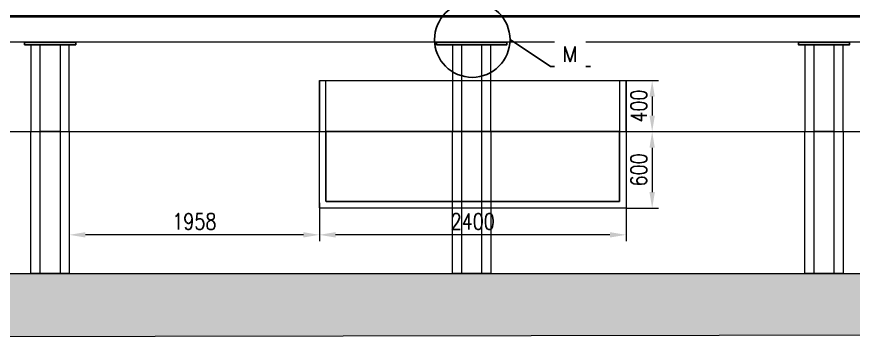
# Model space of a CAD drawing. Header units: millimetres. Extents: x 0 to 87554, y -20854 to 20404.
# Drawn here: x 35011 to 41560, y 12600 to 15112 of the extents above; entities that cross this region are included whole.
import ezdxf

# ---------------------------------------------------------------- set-up
doc = ezdxf.new("R2010")
doc.units = ezdxf.units.MM
doc.linetypes.add('AM_ISO02W050', pattern=[7.5, 6, -1.5])
doc.layers.get('0').update_dxf_attribs({"lineweight": 15})
doc.layers.get('Defpoints').update_dxf_attribs({"lineweight": 15})
doc.layers.add('SB', color=43, linetype='Continuous')
doc.styles.add('gbcbig', font='simplex.shx', dxfattribs={"bigfont": 'gbcbig.shx'})
doc.styles.add('TH_GBDIM', font='romans.shx', dxfattribs={"width": 0.8, "bigfont": 'gbcbig.shx'})
doc.dimstyles.new('TH_GBDIM', dxfattribs={"dimscale": 42, "dimtxt": 3, "dimasz": 3, "dimexe": 1.2, "dimexo": 0, "dimgap": 1, "dimtad": 1, "dimdec": 1, "dimlfac": -1.5, "dimdsep": 46, "dimtxsty": 'TH_GBDIM', "dimcen": 2.5, "dimclrd": 130, "dimclre": 130, "dimclrt": 3, "dimadec": 0, "dimazin": 2, "dimtfac": 0.714286, "dimtdec": 1, "dimtmove": 0, "dimatfit": 3, "dimfxl": 1, "dimtolj": 1, "dimtzin": 0, "dimlwd": -1, "dimlwe": -1, "dimarcsym": 0})

# ---------------------------------------------------------------- blocks, each defined once
blk = doc.blocks.new('*D78')
at = {"color": 130}
for p, q in [((39780.8, 14612), (40035.9, 14612)), ((39985.5, 14486), (39985.5, 14338)), ((39780.8, 14212), (40035.9, 14212))]:
    blk.add_line(p, q, dxfattribs=at)
at = {"color": 130, "lineweight": -3}
for points in [[(39964.5, 14486), (40006.5, 14486), (39985.5, 14612)], [(39964.5, 14338), (40006.5, 14338), (39985.5, 14212)]]:
    blk.add_solid(points, dxfattribs=at)
at = {"layer": 'Defpoints', "color": 0, "lineweight": -3}
for p in [(39780.8, 14612), (39780.8, 14212), (39985.5, 14212)]:
    blk.add_point(p, dxfattribs=at)
at = {"color": 3, "insert": (39880.5, 14412), "char_height": 126, "attachment_point": 5, "rotation": 90, "style": 'TH_GBDIM'}
blk.add_mtext('\\A1;400', dxfattribs=at)
blk = doc.blocks.new('*D79')
at = {"color": 130}
for p, q in [((39780.8, 14212), (40035.9, 14212)), ((39985.5, 14086), (39985.5, 13738)), ((39780.8, 13612), (40035.9, 13612))]:
    blk.add_line(p, q, dxfattribs=at)
at = {"color": 130, "lineweight": -3}
for points in [[(39964.5, 14086), (40006.5, 14086), (39985.5, 14212)], [(39964.5, 13738), (40006.5, 13738), (39985.5, 13612)]]:
    blk.add_solid(points, dxfattribs=at)
at = {"layer": 'Defpoints', "color": 0, "lineweight": -3}
for p in [(39780.8, 14212), (39780.8, 13612), (39985.5, 13612)]:
    blk.add_point(p, dxfattribs=at)
at = {"color": 3, "insert": (39880.5, 13912), "char_height": 126, "attachment_point": 5, "rotation": 90, "style": 'TH_GBDIM'}
blk.add_mtext('\\A1;600', dxfattribs=at)
blk = doc.blocks.new('*D109')
at = {"color": 130}
for p, q in [((37380.8, 13612), (37380.8, 13352.7)), ((39780.8, 13612), (39780.8, 13352.7)), ((39654.8, 13403.1), (37506.8, 13403.1))]:
    blk.add_line(p, q, dxfattribs=at)
at = {"color": 130, "lineweight": -3}
for points in [[(37506.8, 13424.1), (37506.8, 13382.1), (37380.8, 13403.1)], [(39654.8, 13424.1), (39654.8, 13382.1), (39780.8, 13403.1)]]:
    blk.add_solid(points, dxfattribs=at)
at = {"layer": 'Defpoints', "color": 0, "lineweight": -3}
for p in [(37380.8, 13612), (39780.8, 13612), (37380.8, 13403.1)]:
    blk.add_point(p, dxfattribs=at)
at = {"color": 3, "insert": (38580.8, 13508.1), "char_height": 126, "attachment_point": 5, "style": 'TH_GBDIM'}
blk.add_mtext('\\A1;2400', dxfattribs=at)
blk = doc.blocks.new('*D51')
at = {"color": 130}
for p, q in [((37380.8, 13654.5), (37380.8, 13352.7)), ((35422.8, 13551.3), (35422.8, 13352.7)), ((37254.8, 13403.1), (35548.8, 13403.1))]:
    blk.add_line(p, q, dxfattribs=at)
at = {"color": 130, "lineweight": -3}
for points in [[(35548.8, 13424.1), (35548.8, 13382.1), (35422.8, 13403.1)], [(37254.8, 13424.1), (37254.8, 13382.1), (37380.8, 13403.1)]]:
    blk.add_solid(points, dxfattribs=at)
at = {"layer": 'Defpoints', "color": 0, "lineweight": -3}
for p in [(37380.8, 13654.5), (35422.8, 13551.3), (35422.8, 13403.1)]:
    blk.add_point(p, dxfattribs=at)
at = {"color": 3, "insert": (36401.8, 13508.1), "char_height": 126, "attachment_point": 5, "style": 'TH_GBDIM'}
blk.add_mtext('\\A1;1958', dxfattribs=at)

msp = doc.modelspace()

# ---------------------------------------------------------------- hatches: boundary and pattern name
at = {"lineweight": 25}
h = msp.add_hatch(color=1, dxfattribs=at)
h.dxf.hatch_style = 1
h.paths.add_polyline_path([(35072.786, 14911.999), (35472.822, 14911.999), (35472.822, 14891.987), (35072.786, 14891.987)])
h = msp.add_hatch(color=1, dxfattribs=at)
h.dxf.hatch_style = 1
h.paths.add_polyline_path([(38297.751, 14911.999), (38847.788, 14911.999), (38847.788, 14891.987), (38297.751, 14891.987)])
h = msp.add_hatch(color=1, dxfattribs=at)
h.dxf.hatch_style = 1
h.paths.add_polyline_path([(41130.803, 14911.987), (41530.839, 14911.987), (41530.839, 14891.975), (41130.803, 14891.975)])
h = msp.add_hatch()
h.set_pattern_fill('CONCRE', color=256, scale=10)
h.set_pattern_definition([(0, (-57338.58, 42594.77), (254, 254), [31.75, -222.25]), (90, (-57338.58, 42594.77), (-254, 254), [31.75, -222.25]), (135, (-57306.83, 42594.77), (-254, 0), [44.9013, -314.309]), (0, (-57306.83, 42737.65), (254, 254), [31.75, -222.25]), (45, (-57290.95, 42721.77), (0, 254), [22.4506, -336.7596]), (135, (-57290.95, 42721.77), (-254, 0), [22.4506, -336.7596]), (0, (-57211.58, 42801.15), (254, 254), [44.9013, -209.0987]), (45, (-57211.58, 42801.15), (0, 254), [31.75, -327.46025]), (135, (-57166.67, 42801.15), (-254, 0), [31.75, -327.46025]), (90, (-57163.95, 42658.27), (-254, 254), [31.75, -222.25]), (45, (-57163.95, 42658.27), (0, 254), [22.4506, -336.7596]), (135, (-57148.08, 42674.15), (-254, 0), [22.4506, -336.7596]), (0, (-57306.83, 42658.27), (254, 254), [15.875, -212.725]), (0, (-57116.33, 42721.77), (254, 254), [15.875, -212.725]), (90, (-57195.7, 42753.52), (-254, 254), [15.875, -212.725]), (135, (-57163.95, 42610.65), (-254, 0), [22.4506, -336.7596]), (135, (-57275.08, 42785.27), (-254, 0), [22.4506, -336.7596]), (45, (-57219.51, 42678.12), (0, 254), [22.4506, -336.7596]), (90, (-57251.26, 42626.52), (-254, 254), [3.96875, -250.03125]), (90, (-57239.36, 42733.68), (-254, 254), [3.96875, -250.03125]), (90, (-57120.3, 42777.34), (-254, 254), [3.96875, -250.03125]), (90, (-57116.33, 42642.4), (-254, 254), [3.96875, -250.03125])])
h.paths.add_polyline_path([(33148.943, 13100.497), (43454.595, 13100.508), (43454.649, 12619.739), (33148.943, 12600.472)])

# ---------------------------------------------------------------- linework, layer by layer
at = {"color": 0}
msp.add_line((41003.254, 15112.011, 19235.731), (43175.009, 15112.011, 19235.731), dxfattribs=at)
at = {"color": 7, "lineweight": 25}
for p in [(38872.717, 14932.416, 19235.731), (39503.906, 14722.062, 19235.731)]:
    msp.add_line(p, (39188.815, 14722.062, 19235.731), dxfattribs=at)
at = {"color": 6, "linetype": 'Continuous'}
for p, q in [((37380.795, 14611.987, 19235.731), (39780.795, 14611.987, 19235.731)), ((37450.993, 14611.987, 19235.731), (38876.493, 14611.987, 19235.731))]:
    msp.add_line(p, q, dxfattribs=at)
at = {"color": 6, "lineweight": 25}
for p, q in [((37380.795, 14611.987, 19235.731), (37380.795, 14211.987, 19235.731)), ((39780.795, 14611.987, 19235.731), (39780.795, 14211.987, 19235.731))]:
    msp.add_line(p, q, dxfattribs=at)
at = {"color": 6, "linetype": 'AM_ISO02W050'}
for p, q in [((37430.795, 13663.387, 19235.731), (37430.795, 14611.987, 19235.731)), ((39730.795, 14611.987, 19235.731), (39730.795, 13663.387, 19235.731))]:
    msp.add_line(p, q, dxfattribs=at)
msp.add_line((32130.051, 14211.987, 19235.731), (43899.808, 14211.987, 19235.731))
at = {"color": 6, "linetype": 'AM_ISO02W050', "ltscale": 0.1}
msp.add_line((39730.795, 13663.387, 19235.731), (37430.795, 13663.387, 19235.731), dxfattribs=at)
at = {"elevation": 19235.731}
for points in [[(33772.789, 15112.011), (42831.372, 15111.701), (42830.79, 14911.987), (33772.789, 14911.987)], [(33148.943, 13100.497), (43454.595, 13100.508), (43454.649, 12619.739), (33148.943, 12600.472)]]:
    msp.add_lwpolyline(points, close=True, dxfattribs=at)
at = {"color": 6, "lineweight": 25, "elevation": 19235.731}
msp.add_lwpolyline([(33792.789, 15112.011), (42831.372, 15112.011), (42831.372, 15118.048), (33792.789, 15118.048)], close=True, dxfattribs=at)
at = {"color": 1, "lineweight": 25, "elevation": 19235.731}
for points in [[(35072.786, 14911.999), (35472.822, 14911.999), (35472.822, 14891.987), (35072.786, 14891.987)], [(38297.751, 14911.999), (38847.788, 14911.999), (38847.788, 14891.987), (38297.751, 14891.987)], [(41130.803, 14911.987), (41530.839, 14911.987), (41530.839, 14891.975), (41130.803, 14891.975)]]:
    msp.add_lwpolyline(points, close=True, dxfattribs=at)
at = {"color": 3, "elevation": 19235.731}
for points in [[(35422.789, 14891.987), (35122.786, 14891.987), (35122.786, 14211.987), (35422.789, 14211.987)], [(38722.788, 14891.987), (38422.784, 14891.987), (38422.784, 14211.987), (38722.788, 14211.987)], [(41480.806, 14891.975), (41180.803, 14891.975), (41180.803, 14211.975), (41480.806, 14211.975)]]:
    msp.add_lwpolyline(points, close=True, dxfattribs=at)
at = {"linetype": 'AM_ISO02W050', "elevation": 19235.731}
for points in [[(35352.789, 14891.987), (35192.786, 14891.987), (35192.786, 14211.987), (35352.789, 14211.987)], [(38652.788, 14891.987), (38492.784, 14891.987), (38492.784, 14211.987), (38652.788, 14211.987)], [(41410.806, 14891.975), (41250.803, 14891.975), (41250.803, 14211.975), (41410.806, 14211.975)], [(35352.789, 14211.987), (35192.786, 14211.987), (35192.786, 13100.508), (35352.789, 13100.508)], [(38652.788, 14211.987), (38492.784, 14211.987), (38492.784, 13100.508), (38652.788, 13100.508)], [(41410.806, 14211.975), (41250.803, 14211.975), (41250.803, 13100.497), (41410.806, 13100.497)]]:
    msp.add_lwpolyline(points, close=True, dxfattribs=at)
at = {"color": 3, "linetype": 'AM_ISO02W050', "elevation": 19235.731}
for points in [[(35422.789, 14211.987), (35422.789, 13100.508), (35122.786, 13100.508), (35122.786, 14211.987)], [(38722.788, 14211.987), (38722.788, 13100.508), (38422.784, 13100.508), (38422.784, 14211.987)], [(41480.806, 14211.975), (41480.806, 13100.497), (41180.803, 13100.497), (41180.803, 14211.975)]]:
    msp.add_lwpolyline(points, dxfattribs=at)
at = {"color": 6, "linetype": 'AM_ISO02W050', "ltscale": 0.1, "elevation": 19235.731}
msp.add_lwpolyline([(39780.795, 14211.987), (39780.795, 13611.974), (37380.795, 13611.974), (37380.795, 14211.987)], dxfattribs=at)
msp.add_lwpolyline([(39730.795, 14211.987), (37430.795, 14211.987), (37430.795, 13663.387), (39730.795, 13663.387)], close=True, dxfattribs=at)
at = {"color": 7, "lineweight": 25}
msp.add_circle((38577.338, 14932.416, 19235.731), 295.379, dxfattribs=at)

# ---------------------------------------------------------------- dimensions: what is measured, and where the dimension line sits
dim = msp.add_linear_dim(base=(39985.468, 14211.987, 19235.731), p1=(39780.795, 14611.987, 19235.731), p2=(39780.795, 14211.987, 19235.731), angle=90, dimstyle='TH_GBDIM')
dim.commit()
dim.dimension.update_dxf_attribs({"geometry": '*D78', "text_midpoint": (39880.468, 14411.987, 19235.731)})
dim = msp.add_linear_dim(base=(39985.468, 13611.974, 19235.731), p1=(39780.795, 14211.987, 19235.731), p2=(39780.795, 13611.974, 19235.731), angle=90, text='600', dimstyle='TH_GBDIM')
dim.commit()
dim.dimension.update_dxf_attribs({"geometry": '*D79', "text_midpoint": (39880.468, 13911.981, 19235.731)})
for base, p1, p2, picture, middle in [((35422.789, 13403.148, 19235.731), (37380.795, 13654.548, 19235.731), (35422.789, 13551.34, 19235.731), '*D51', (36401.792, 13508.148, 19235.731)), ((37380.795, 13403.148, 19235.731), (39780.795, 13611.974, 19235.731), (37380.795, 13611.974, 19235.731), '*D109', (38580.795, 13508.148, 19235.731))]:
    dim = msp.add_linear_dim(base=base, p1=p1, p2=p2, dimstyle='TH_GBDIM')
    dim.commit()
    dim.dimension.update_dxf_attribs({"geometry": picture, "text_midpoint": middle})

# ---------------------------------------------------------------- next in the draw order: texts
at = {"layer": 'SB', "color": 7, "ltscale": 20, "insert": (39281.091, 14878.111, 19235.731), "char_height": 120, "attachment_point": 1, "style": 'gbcbig', "bg_fill": 2}
msp.add_mtext('M', dxfattribs=at)

doc.saveas('drawing.dxf')
